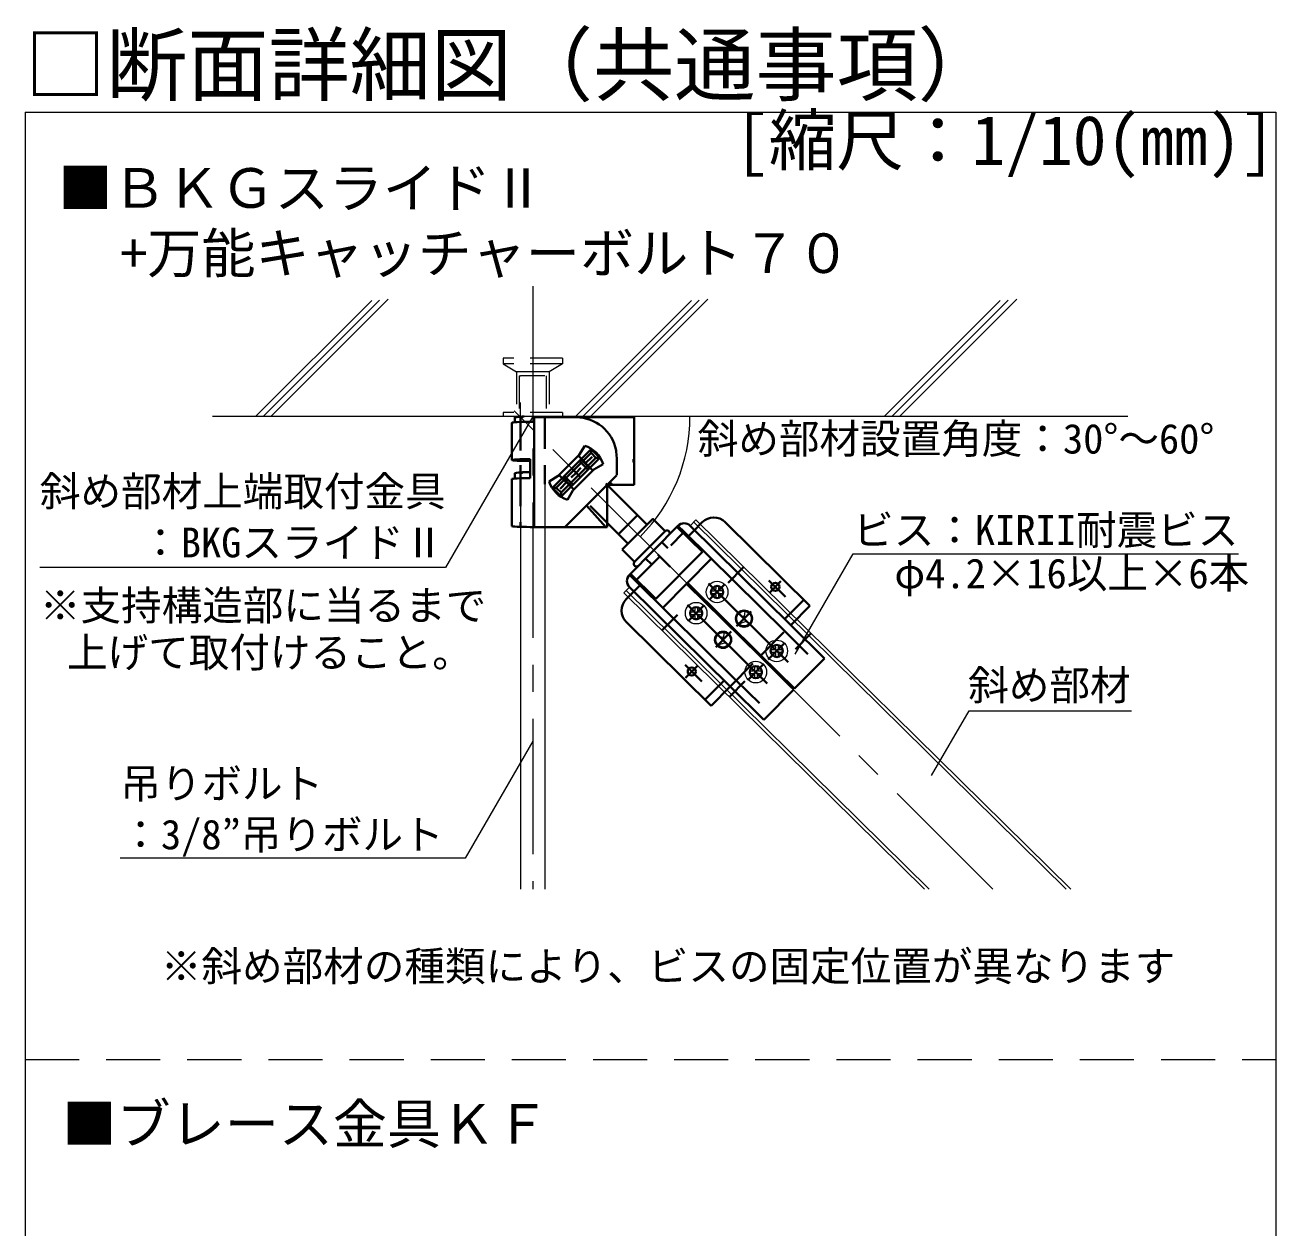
# Model space of a CAD drawing. Units: millimetres on the paper, enlarged 40 times, with parts at other scales. Extents: x -7800 to 7800, y -5387 to 5300.
# Drawn here: x -1930 to -80, y 170 to 1949 of the extents above; entities that cross this region are included whole.
import ezdxf
from ezdxf.enums import TextEntityAlignment as Align

# ---------------------------------------------------------------- set-up
doc = ezdxf.new("R2010")
doc.units = ezdxf.units.MM
doc.header["$LTSCALE"] = 40
for name, pattern in [('CHAIN1', [8, 5, -1, 1, -1]), ('DASHED1', [1.8, 1.2, -0.6]), ('DASHED2', [3, 2, -1]), ('DOUBLE_CHAIN1', [8.8, 5, -1, 0.6, -0.6, 0.6, -1])]:
    doc.linetypes.add(name, pattern=pattern)
for name, color, linetype, lineweight in [('3-0_中心線', 4, 'CHAIN1', 9), ('3-1_吊り材', 7, 'Continuous', 18), ('3-4_ブレース材・補強材', 4, 'Continuous', 9), ('3-6_文字', 7, 'Continuous', 18), ('3-9_躯体他', 4, 'DASHED1', 9), ('3-B_補強金具・金具・その他', 3, 'Continuous', 18), ('3-C_ビス・アンカーボルト・強調図形', 2, 'DASHED1', 25), ('F-3_野縁', 3, 'Continuous', 18)]:
    doc.layers.add(name, color=color, linetype=linetype, lineweight=lineweight)
doc.layers.add('F-6_文字', color=7, linetype='Continuous')
doc.styles.add('ＭＳ ゴシック', font='')
doc.styles.get('ＭＳ ゴシック').set_extended_font_data('MS Gothic')

msp = doc.modelspace()

# ---------------------------------------------------------------- linework, layer by layer
at = {"layer": '3-0_中心線'}
for p, q in [((-1179.07, 1562.64), (-1179.07, 670.76)), ((-498.94, 670.76), (-1206.64, 1378.46))]:
    msp.add_line(p, q, dxfattribs=at)
at = {"layer": '3-1_吊り材'}
for p, q in [((-1197.07, 1270.12), (-1197.07, 670.76)), ((-1161.07, 1270.12), (-1161.07, 670.76))]:
    msp.add_line(p, q, dxfattribs=at)
at = {"layer": '3-4_ブレース材・補強材'}
for p, q in [((-937.73, 1217.17), (-946.31, 1208.49)), ((-941.12, 1213.75), (-390.43, 670.76)), ((-937.74, 1217.16), (-383.6, 670.76)), ((-1036, 1117.73), (-1044.57, 1109.05)), ((-593.02, 670.76), (-1041.21, 1112.46)), ((-599.85, 670.76), (-1044.58, 1109.04))]:
    msp.add_line(p, q, dxfattribs=at)
at = {"layer": '3-6_文字'}
for p, q in [((-1179.07, 1370.12), (-1307.93, 1146.92)), ((-791.13, 1018.41), (-705.34, 1167.01)), ((-705.34, 1167.01), (-135.34, 1167.01)), ((-1307.93, 1146.92), (-1907.93, 1146.92)), ((-589.25, 838.85), (-533.81, 934.86)), ((-533.81, 934.86), (-293.81, 934.86)), ((-1179.07, 889.86), (-1279.07, 716.65)), ((-1279.07, 716.65), (-1789.07, 716.65))]:
    msp.add_line(p, q, dxfattribs=at)
msp.add_arc((-1198.3, 1370.12), 251.68, 315, 0, dxfattribs=at)
at = {"layer": '3-9_躯体他', "linetype": 'Continuous'}
for p, q in [((-1417.27, 1541.85), (-1589, 1370.12)), ((-1405.64, 1542.17), (-1577.69, 1370.12)), ((-1392.92, 1543.58), (-1566.37, 1370.12)), ((-944.42, 1541.85), (-1116.15, 1370.12)), ((-932.79, 1542.17), (-1104.83, 1370.12)), ((-920.07, 1543.58), (-1093.52, 1370.12)), ((-487.76, 1541.85), (-659.49, 1370.12)), ((-476.13, 1542.17), (-648.18, 1370.12)), ((-463.41, 1543.58), (-636.87, 1370.12)), ((-1197.07, 1367.95), (-1197.07, 1390.74)), ((-299.14, 1370.12), (-1652.52, 1370.12)), ((-1177.07, 1370.12), (-1225.83, 1370.12))]:
    msp.add_line(p, q, dxfattribs=at)
at = {"layer": '3-9_躯体他'}
for p, q in [((-1135.07, 1456.12), (-1223.07, 1456.12)), ((-1135.07, 1448.12), (-1223.07, 1448.12)), ((-1203.07, 1436.12), (-1203.07, 1376.12)), ((-1155.07, 1436.12), (-1203.07, 1436.12)), ((-1199.07, 1430.12), (-1199.07, 1370.12)), ((-1199.07, 1430.12), (-1197.07, 1430.12)), ((-1161.07, 1430.12), (-1197.07, 1430.12)), ((-1159.07, 1430.12), (-1159.07, 1370.12)), ((-1223.07, 1376.12), (-1223.07, 1370.12)), ((-1135.07, 1376.12), (-1223.07, 1376.12)), ((-1135.07, 1370.12), (-1223.07, 1370.12)), ((-1135.07, 1376.12), (-1135.07, 1370.12))]:
    msp.add_line(p, q, dxfattribs=at)
for points in [[(-1223.07, 1456.12), (-1223.07, 1448.12), (-1203.07, 1436.12)], [(-1135.07, 1456.12), (-1135.07, 1448.12), (-1155.07, 1436.12), (-1155.07, 1376.12)]]:
    msp.add_lwpolyline(points, dxfattribs=at)
at = {"layer": '3-B_補強金具・金具・その他', "color": 6, "linetype": 'DASHED1', "lineweight": 35}
for p, q in [((-1197.07, 1370.12), (-1197.07, 1270.12)), ((-1161.07, 1370.12), (-1161.07, 1270.12)), ((-1197.07, 1367.95), (-1197.07, 1310.04)), ((-1110.37, 1304.27), (-1097.64, 1291.54)), ((-1107.94, 1306.7), (-1095.21, 1293.97)), ((-1197.07, 1285.58), (-1197.03, 1206.86)), ((-1134.88, 1279.77), (-1122.16, 1267.03)), ((-1132.45, 1282.2), (-1119.72, 1269.47)), ((-1071.06, 1206.75), (-1071.07, 1206.75)), ((-955.31, 1199.39), (-964.41, 1208.39)), ((-1025.59, 1128.26), (-956.71, 1197.97)), ((-988.31, 1184.2), (-979.2, 1175.2)), ((-939.77, 1202.03), (-948.76, 1192.92)), ((-1012.21, 1160.02), (-1003.1, 1151.02)), ((-1027, 1126.83), (-1036.1, 1135.83)), ((-1029.45, 1111.26), (-1020.46, 1120.37)), ((-806.61, 1070.45), (-778.35, 1099.04)), ((-841.64, 1016.78), (-797.5, 1061.45)), ((-806.5, 1052.35), (-756.71, 1003.15)), ((-852.15, 1024.36), (-850.75, 1025.78)), ((-887.19, 970.69), (-843.05, 1015.36)), ((-924.55, 951.09), (-896.29, 979.68)), ((-878.19, 979.79), (-828.4, 930.59))]:
    msp.add_line(p, q, dxfattribs=at)
at = {"layer": '3-B_補強金具・金具・その他', "color": 6, "lineweight": 35}
for p, q in [((-1209.87, 1360.86), (-1209.87, 1305.65)), ((-1205.87, 1368.87), (-1205.87, 1361.54)), ((-1197.07, 1360.02), (-1197.06, 1360.02)), ((-1177.07, 1368.87), (-1115.07, 1368.87)), ((-1177.07, 1213.99), (-1177.07, 1362.29)), ((-1115.07, 1368.87), (-1029.07, 1368.87)), ((-1029.07, 1269.06), (-1029.07, 1368.87)), ((-1149.98, 1264.67), (-1092.84, 1321.79)), ((-1144.33, 1264.67), (-1092.84, 1316.14)), ((-1110.25, 1313.18), (-1102.33, 1326.9)), ((-1092.84, 1321.79), (-1080.11, 1309.06)), ((-1092.84, 1316.14), (-1092.84, 1321.79)), ((-1092.84, 1316.14), (-1085.77, 1309.06)), ((-1183.08, 1307.06), (-1182.88, 1279.03)), ((-1110.25, 1313.18), (-1141.36, 1282.07)), ((-1080.11, 1309.06), (-1137.26, 1251.94)), ((-1085.77, 1309.06), (-1137.26, 1257.6)), ((-1111.66, 1311.77), (-1090.15, 1290.25)), ((-1100.9, 1301.01), (-1091.28, 1310.62)), ((-1088.73, 1291.67), (-1075.02, 1299.59)), ((-1085.77, 1309.06), (-1080.11, 1309.06)), ((-1055, 1283.04), (-1055, 1308.87)), ((-1029.07, 1306.87), (-1030.27, 1306.87)), ((-1029.07, 1269.06), (-1029.07, 1302.87)), ((-1209.87, 1277.62), (-1209.87, 1207.82)), ((-1205.87, 1286.47), (-1205.87, 1278.31)), ((-1141.36, 1282.07), (-1155.08, 1274.15)), ((-1139.94, 1283.48), (-1118.43, 1261.97)), ((-1055.05, 1282.97), (-1131.47, 1206.55)), ((-1115.05, 1286.87), (-1122.12, 1293.94)), ((-1115.05, 1286.87), (-1122.12, 1279.8)), ((-1088.73, 1291.67), (-1119.85, 1260.56)), ((-1115.05, 1286.87), (-1107.97, 1293.94)), ((-1115.05, 1286.87), (-1107.98, 1279.8)), ((-1137.26, 1251.94), (-1149.98, 1264.67)), ((-1144.33, 1264.67), (-1149.98, 1264.67)), ((-1137.26, 1257.6), (-1144.33, 1264.67)), ((-1129.19, 1272.73), (-1138.81, 1263.11)), ((-1119.85, 1260.56), (-1127.77, 1246.84)), ((-1070.96, 1271.05), (-1009.91, 1209.97)), ((-1029.07, 1269.06), (-1069.05, 1269.06)), ((-1069.05, 1269.06), (-1069.05, 1206.55)), ((-1061.32, 1269.06), (-1065.34, 1272.68)), ((-1137.26, 1257.6), (-1137.26, 1251.94)), ((-1071.15, 1206.55), (-1099.79, 1238.23)), ((-1094.27, 1237.79), (-1038.2, 1181.69)), ((-1052.34, 1195.84), (-1024.04, 1224.12)), ((-1177.07, 1206.55), (-1177.07, 1213.99)), ((-1177.07, 1206.55), (-1069.05, 1206.55)), ((-964.41, 1208.39), (-1036.1, 1135.83)), ((-965.82, 1206.96), (-928.26, 1169.85)), ((-946.31, 1208.49), (-797.5, 1061.45)), ((-928.38, 1213.55), (-939.77, 1202.03)), ((-894.44, 1213.75), (-769.25, 1090.05)), ((-1028.47, 1155.01), (-983.41, 1200.47)), ((-955.31, 1199.39), (-956.71, 1197.97)), ((-955.31, 1199.39), (-806.5, 1052.35)), ((-1028.59, 1155.1), (-1046.68, 1173.21)), ((-928.26, 1169.85), (-997.14, 1100.14)), ((-994.08, 1165.84), (-975.98, 1147.74)), ((-915.19, 1159.75), (-950.33, 1124.18)), ((-1034.7, 1137.25), (-997.14, 1100.14)), ((-1040.84, 1099.74), (-1029.45, 1111.26)), ((-1036, 1117.73), (-887.19, 970.69)), ((-1030.87, 1112.67), (-1029.45, 1111.26)), ((-1027, 1126.83), (-1025.59, 1128.26)), ((-1027, 1126.83), (-878.19, 979.79)), ((-1021.88, 1121.77), (-1020.46, 1120.37)), ((-986.88, 1087.19), (-951.74, 1122.76)), ((-843.05, 1015.36), (-951.74, 1122.76)), ((-841.64, 1016.78), (-950.33, 1124.18)), ((-797.5, 1061.45), (-769.25, 1090.05)), ((-1040.64, 1065.8), (-915.45, 942.09)), ((-797.5, 1061.45), (-747.71, 1012.25)), ((-843.05, 1015.36), (-841.64, 1016.78)), ((-843.05, 1015.36), (-793.26, 966.16)), ((-841.64, 1016.78), (-791.85, 967.58)), ((-747.71, 1012.25), (-791.85, 967.58)), ((-915.45, 942.09), (-887.19, 970.69)), ((-887.19, 970.69), (-837.4, 921.49)), ((-837.4, 921.49), (-793.26, 966.16))]:
    msp.add_line(p, q, dxfattribs=at)
at = {"layer": '3-B_補強金具・金具・その他', "color": 6, "linetype": 'CHAIN1', "lineweight": 35}
for p, q in [((-890.24, 1124.1), (-867.86, 1146.75)), ((-919.11, 1122.84), (-801.43, 1006.56)), ((-917.72, 1099.14), (-896.17, 1120.94)), ((-830.15, 1127.72), (-805.29, 1103.16)), ((-829.15, 1109.1), (-812.03, 1126.42)), ((-950.04, 1091.54), (-832.36, 975.26)), ((-987.12, 1054.51), (-965.15, 1076.75)), ((-948.11, 1068.38), (-925.6, 1091.16)), ((-877.89, 1059.78), (-856.34, 1081.58)), ((-908.28, 1029.02), (-885.77, 1051.8)), ((-790.65, 1025.7), (-768.28, 1048.34)), ((-807.97, 1033.78), (-831.03, 1010.45)), ((-953.85, 1002.53), (-929, 977.97)), ((-953.2, 983.56), (-935.13, 1001.85)), ((-859.91, 981.22), (-837.4, 1004)), ((-887.54, 956.11), (-865.57, 978.34))]:
    msp.add_line(p, q, dxfattribs=at)
at = {"layer": '3-B_補強金具・金具・その他', "color": 6, "lineweight": 35}
for points in [[(-1197.07, 1367.95), (-1194.99, 1369.15), (-1193.47, 1370.03)], [(-1177.07, 1362.29), (-1177.07, 1368.87), (-1177.07, 1370.12)], [(-1177.07, 1362.29), (-1182.76, 1362.27), (-1188.28, 1362.2), (-1193.47, 1362.1), (-1198.15, 1361.96), (-1202.19, 1361.78), (-1205.47, 1361.57), (-1207.89, 1361.35), (-1209.37, 1361.11), (-1209.87, 1360.86)], [(-1183.15, 1307.05), (-1188.65, 1306.99), (-1193.8, 1306.88), (-1198.45, 1306.73), (-1202.44, 1306.55), (-1205.67, 1306.35), (-1208.02, 1306.12), (-1209.43, 1305.88), (-1209.86, 1305.63), (-1209.3, 1305.38), (-1207.75, 1305.14), (-1205.28, 1304.92), (-1201.94, 1304.71), (-1197.85, 1304.54), (-1193.13, 1304.4), (-1187.92, 1304.3), (-1183.12, 1304.24)], [(-1183.14, 1306.48), (-1186.36, 1306.42), (-1189.29, 1306.34), (-1191.86, 1306.23), (-1193.97, 1306.11), (-1195.57, 1305.98), (-1196.61, 1305.83), (-1197.05, 1305.68), (-1196.89, 1305.53), (-1196.12, 1305.38), (-1194.78, 1305.24), (-1192.89, 1305.11), (-1190.53, 1305), (-1187.76, 1304.91), (-1184.66, 1304.84), (-1183.13, 1304.82)], [(-1030.27, 1306.87), (-1030.27, 1302.87), (-1029.07, 1302.87)], [(-1182.94, 1279.03), (-1188.45, 1278.96), (-1193.62, 1278.86), (-1198.29, 1278.71), (-1202.31, 1278.53), (-1205.56, 1278.33), (-1207.95, 1278.1), (-1209.4, 1277.86), (-1209.87, 1277.62)], [(-1197.07, 1285.58), (-1194.99, 1286.78), (-1193.47, 1287.66)], [(-1028.59, 1155.1), (-983.32, 1200.35), (-1001.42, 1218.45), (-1046.68, 1173.21)]]:
    msp.add_lwpolyline(points, dxfattribs=at)
at = {"layer": '3-B_補強金具・金具・その他', "color": 6, "linetype": 'DOUBLE_CHAIN1', "lineweight": 35}
msp.add_lwpolyline([(-1177.05, 1206.55), (-1182.75, 1206.58), (-1188.27, 1206.64), (-1193.45, 1206.75), (-1198.14, 1206.89), (-1202.18, 1207.07), (-1205.46, 1207.27), (-1207.88, 1207.5), (-1209.85, 1207.82)], dxfattribs=at)
at = {"layer": '3-B_補強金具・金具・その他', "color": 6, "lineweight": 35}
for centre, radius in [((-906.55, 1110.44), 9), ((-820.33, 1118.03), 6), ((-937.48, 1079.14), 9), ((-866.72, 1071.08), 12), ((-897.64, 1039.78), 12), ((-818.35, 1023.28), 9), ((-849.27, 991.99), 9), ((-944.03, 992.84), 6)]:
    msp.add_circle(centre, radius, dxfattribs=at)
for centre, radius, start, end in [((-1184.37, 1206.75), 163.54, 92.5588, 97.55402), ((-1115, 1308.87), 60, 10.54723, 89.99998), ((-1115.05, 1286.87), 42, 17.62668, 72.37388), ((-1115, 1308.87), 60, 0, 10.54723), ((-1187.83, 1164.33), 123.46, 87.75647, 98.39833), ((-1115.05, 1286.87), 42, 197.62581, 252.37382), ((-955.31, 1199.39), 12.8, 45.34184, 135.34184), ((-911.31, 1196.68), 24, 45.34184, 135.34184), ((-980.57, 1197.65), 4, 315.25767, 135.25767), ((-1025.62, 1152.19), 4, 135.25767, 315.25767), ((-1027, 1126.83), 12.8, 135.34184, 225.34184), ((-1023.77, 1082.87), 24, 135.34184, 225.34184)]:
    msp.add_arc(centre, radius, start, end, dxfattribs=at)
at = {"layer": '3-C_ビス・アンカーボルト・強調図形', "color": 7, "linetype": 'Continuous', "lineweight": 18}
for p, q in [((-915.76, 1112.39), (-910.56, 1112.42)), ((-915.76, 1112.39), (-915.75, 1108.39)), ((-908.6, 1119.63), (-904.6, 1119.64)), ((-908.6, 1119.63), (-908.57, 1114.43)), ((-904.6, 1119.64), (-904.57, 1114.44)), ((-902.56, 1112.45), (-897.36, 1112.48)), ((-897.36, 1112.48), (-897.35, 1108.48)), ((-915.75, 1108.39), (-910.55, 1108.42)), ((-908.54, 1106.43), (-908.51, 1101.23)), ((-908.51, 1101.23), (-904.51, 1101.24)), ((-904.54, 1106.44), (-904.51, 1101.24)), ((-902.55, 1108.45), (-897.35, 1108.48)), ((-946.69, 1081.1), (-941.49, 1081.12)), ((-946.69, 1081.1), (-946.67, 1077.1)), ((-946.67, 1077.1), (-941.47, 1077.12)), ((-939.52, 1088.33), (-935.52, 1088.35)), ((-939.52, 1088.33), (-939.5, 1083.13)), ((-939.46, 1075.13), (-939.44, 1069.93)), ((-935.52, 1088.35), (-935.5, 1083.15)), ((-935.46, 1075.15), (-935.44, 1069.95)), ((-933.49, 1081.16), (-928.29, 1081.18)), ((-933.47, 1077.16), (-928.27, 1077.18)), ((-928.29, 1081.18), (-928.27, 1077.18)), ((-866.72, 1071.07), (-875.09, 1077.91)), ((-872.41, 1075.74), (-866.04, 1074.95)), ((-866.72, 1071.07), (-864.84, 1081.72)), ((-939.44, 1069.93), (-935.44, 1069.95)), ((-866.72, 1071.07), (-874.32, 1063.39)), ((-874.32, 1063.39), (-862.8, 1067.2)), ((-866.72, 1071.07), (-859.03, 1063.48)), ((-897.65, 1039.78), (-906.02, 1046.61)), ((-897.65, 1039.78), (-905.24, 1032.09)), ((-903.33, 1044.44), (-896.96, 1043.65)), ((-897.65, 1039.78), (-895.76, 1050.42)), ((-897.65, 1039.78), (-889.96, 1032.18)), ((-905.24, 1032.09), (-893.72, 1035.9)), ((-827.56, 1025.24), (-822.36, 1025.26)), ((-827.56, 1025.24), (-827.54, 1021.24)), ((-827.54, 1021.24), (-822.34, 1021.26)), ((-820.39, 1032.47), (-816.39, 1032.49)), ((-820.39, 1032.47), (-820.37, 1027.27)), ((-820.33, 1019.27), (-820.31, 1014.07)), ((-816.39, 1032.49), (-816.37, 1027.29)), ((-816.33, 1019.29), (-816.31, 1014.09)), ((-814.36, 1025.3), (-809.16, 1025.32)), ((-814.34, 1021.3), (-809.14, 1021.32)), ((-809.16, 1025.32), (-809.14, 1021.32)), ((-851.32, 1001.17), (-847.32, 1001.19)), ((-851.32, 1001.17), (-851.3, 995.97)), ((-847.32, 1001.19), (-847.3, 995.99)), ((-820.31, 1014.07), (-816.31, 1014.09)), ((-858.49, 993.94), (-853.29, 993.96)), ((-858.49, 993.94), (-858.47, 989.94)), ((-858.47, 989.94), (-853.27, 989.96)), ((-851.26, 987.97), (-851.24, 982.77)), ((-851.24, 982.77), (-847.24, 982.79)), ((-847.26, 987.99), (-847.24, 982.79)), ((-845.29, 994), (-840.09, 994.02)), ((-845.27, 990), (-840.07, 990.02)), ((-840.09, 994.02), (-840.07, 990.02))]:
    msp.add_line(p, q, dxfattribs=at)
for centre, radius in [((-906.55, 1110.44), 16), ((-937.48, 1079.14), 16), ((-866.72, 1071.07), 12.01), ((-866.72, 1071.07), 10.81), ((-897.65, 1039.78), 12.01), ((-897.65, 1039.78), 10.81), ((-818.35, 1023.28), 16), ((-849.28, 991.98), 16)]:
    msp.add_circle(centre, radius, dxfattribs=at)
for centre, start, end in [((-910.57, 1114.42), 270.25765, 0.25767), ((-902.57, 1114.45), 180.25767, 270.25767), ((-910.54, 1106.42), 0.25767, 90.25765), ((-902.54, 1106.45), 90.25767, 180.25767), ((-941.5, 1083.12), 270.25765, 0.25767), ((-941.46, 1075.12), 0.25767, 90.25765), ((-933.5, 1083.16), 180.25767, 270.25767), ((-933.46, 1075.16), 90.25767, 180.25767), ((-822.37, 1027.26), 270.25765, 0.25767), ((-822.33, 1019.26), 0.25767, 90.25765), ((-814.37, 1027.3), 180.25767, 270.25767), ((-814.33, 1019.3), 90.25767, 180.25767), ((-853.3, 995.96), 270.25765, 0.25767), ((-853.26, 987.96), 0.25767, 90.25765), ((-845.3, 996), 180.25767, 270.25767), ((-845.26, 988), 90.25767, 180.25767)]:
    msp.add_arc(centre, 2, start, end, dxfattribs=at)
at = {"layer": 'F-3_野縁'}
msp.add_line((-1930, 1820), (-1930, -2423.02), dxfattribs=at)
at = {"layer": 'F-3_野縁', "linetype": 'DASHED2'}
msp.add_line((-1930, 418.99), (-80, 418.99), dxfattribs=at)
at = {"layer": 'F-3_野縁'}
msp.add_lwpolyline([(-1930, 1820), (-80, 1820), (-80, -2423.02), (-1930, -2423.02)], dxfattribs=at)

# ---------------------------------------------------------------- texts
at = {"layer": '3-6_文字', "color": 3, "style": 'ＭＳ ゴシック'}
for s, p in [('■ＢＫＧスライドⅡ', (-1880.82, 1661.16)), ('+万能キャッチャーボルト７０', (-1789.09, 1564.69)), ('■ブレース金具ＫＦ', (-1874.69, 276.78))]:
    msp.add_text(s, height=58.65, dxfattribs=at).set_placement(p, align=Align.BOTTOM_LEFT)
at = {"layer": '3-6_文字', "style": 'ＭＳ ゴシック'}
for s, p in [('斜め部材設置角度：30°～60°', (-935.09, 1302.02)), ('斜め部材上端取付金具', (-1907.93, 1224.28)), ('ビス：KIRII耐震ビス', (-705.34, 1167.01)), ('：BKGスライドⅡ', (-1759.69, 1148.51)), ('\u3000φ4.2×16以上×6本', (-704.34, 1102.78)), ('※支持構造部に当るまで', (-1907.93, 1055.41)), ('上げて取付けること。', (-1867.93, 985.97)), ('斜め部材', (-535.07, 937.38)), ('吊りボルト', (-1789.07, 791.91)), ('：3/8”吊りボルト', (-1789.07, 716.65)), ('※斜め部材の種類により、ビスの固定位置が異なります', (-1729, 521.85))]:
    msp.add_text(s, height=43.99, dxfattribs=at).set_placement(p, align=Align.BOTTOM_LEFT)
at = {"layer": 'F-6_文字', "style": 'ＭＳ ゴシック'}
for s, height, p in [('□断面詳細図（共通事項）', 87.98, (-1930, 1820)), ('[縮尺：1/10(mm)]', 73.31, (-880, 1720))]:
    msp.add_text(s, height=height, dxfattribs=at).set_placement(p, align=Align.BOTTOM_LEFT)

doc.saveas('drawing.dxf')
